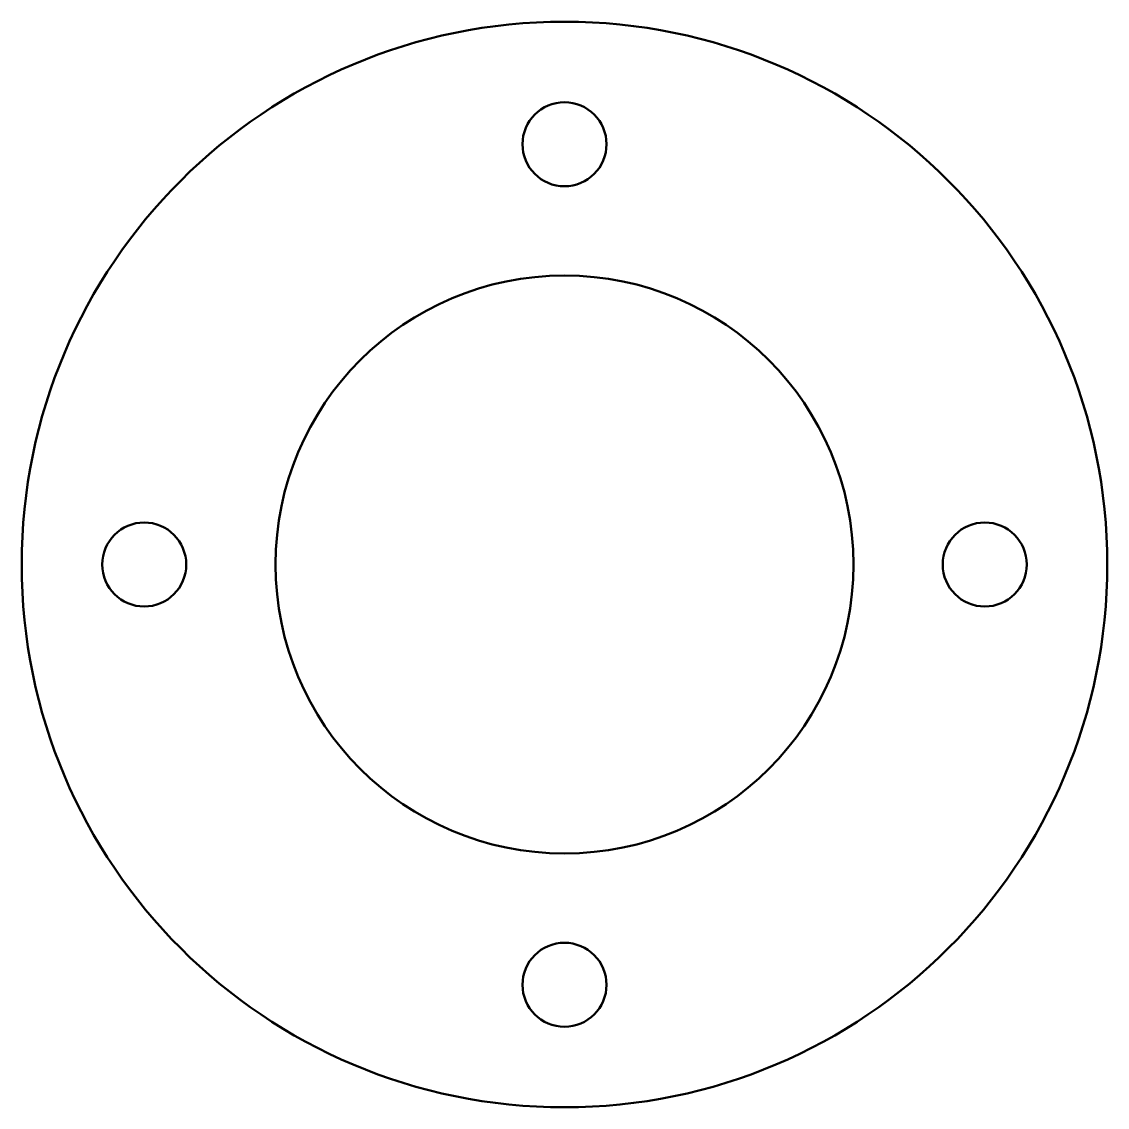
# Model space of a CAD drawing. Header units: millimetres. Extents: x 120.8 to 162.1, y 92.7 to 134.1.
import ezdxf

# ---------------------------------------------------------------- set-up
doc = ezdxf.new("R2010")
doc.units = ezdxf.units.MM
doc.layers.add('Visible (ISO)', color=7, linetype='Continuous', lineweight=50)

msp = doc.modelspace()

# ---------------------------------------------------------------- linework, layer by layer
at = {"layer": 'Visible (ISO)'}
for centre, radius in [((141.421, 113.394), 20.663), ((141.421, 129.394), 1.6), ((141.421, 113.394), 11), ((125.421, 113.394), 1.6), ((157.421, 113.394), 1.6), ((141.421, 97.394), 1.6)]:
    msp.add_circle(centre, radius, dxfattribs=at)

doc.saveas('drawing.dxf')
